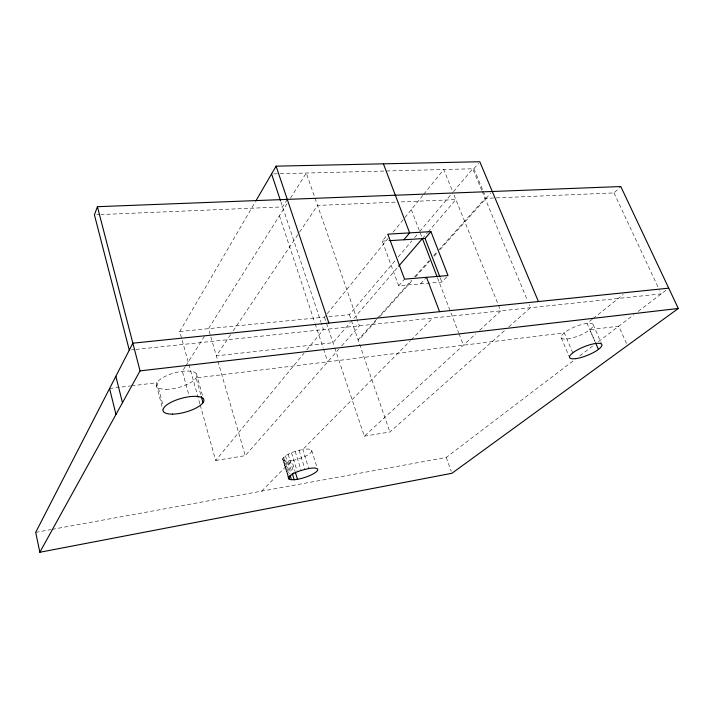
<?xml version="1.0" encoding="UTF-8"?>
<svg xmlns="http://www.w3.org/2000/svg" width="714" height="714" viewBox="0 0 714 714"><rect width="100%" height="100%" fill="white"/><g stroke="black" fill="none" stroke-linecap="round" stroke-linejoin="round"><path stroke-width="0.54" stroke-dasharray="3.57 2.68" d="M199.92 404.008L179.723 331.528L255.344 201.785M287.278 199.385L282.574 206.908L101.111 214.557M287.001 203.704L208.47 328.672L217.583 360.115M290.509 198.126L306.279 173.038L314.624 197.073M185.283 366.701L182.365 371.334L189.353 396.725M185.863 365.773L204.739 335.803M230.649 334.616L216.351 355.875L333.01 342.693L350.315 322.541M233.13 330.921L298.97 233.032M299.585 232.112L317.534 205.436L398.323 202.026M288.17 477.711L282.69 458.754C287.421 452.792 295.748 451.159 302.807 449.472L410.354 340.703M446.634 276.978L441.85 282.03L398.689 285.77L382.258 241.118L387.845 234.165M179.723 331.528L324.442 317.141L326.539 314.544M327.244 313.678L388.193 238.253M393.102 232.184L423.045 195.136M423.732 194.279L443.742 169.521L452.64 191.575M200.215 405.079L215.664 460.503L303.95 353.296M306.743 349.914L323.469 329.591L321.354 323.246M328.779 316.713L349.378 314.66L395.306 260.387M398.171 256.986L411.808 240.877M414.673 237.485L418.975 232.398M419.698 231.55L452.703 192.53M453.417 191.682L472.793 168.781L481.682 190.21M280.254 173.698L473.864 168.754L478.487 163.301M353.921 318.337L397.903 267.107M422.42 238.556L427.4 232.755M428.114 231.925L455.871 199.599L399.429 201.982M215.664 460.503L245.268 455.657L338.757 349.244M341.694 345.897L359.347 325.798L357.17 319.524M398.689 285.77L404.543 279.156M376.644 319.176L358.08 339.864L359.008 339.757L376.849 319.908M377.385 318.346L411.55 280.29M414.522 276.978L429.373 260.423M433.826 255.46L437.539 251.328M438.289 250.498L485.074 198.367L613.986 192.932L620.805 186.55M379.821 316.597L412.54 280.209M415.512 276.898L429.641 261.181M434.103 256.219L437.075 252.908M440.047 249.605L490.92 193.012M420.519 283.877L426.526 277.327M261.601 491.143L291.776 460.619A15.244 4.123 -17.4 0 0 310.715 452.792A15.244 4.123 -17.4 0 0 302.807 449.472L308.743 468.527M411.121 339.918L432.746 318.042M334.768 347.95L364.345 436.183L475.569 333.991M479.629 330.261L500.746 310.858L453.042 192.584M364.345 436.183L389.871 432.006L505.414 329.868M508.761 326.914L530.475 307.716L529.199 304.646M592.281 319.22L587.051 323.38L595.779 343.47M593.147 318.524L623.268 294.534M52.149 529.36L446.214 457.46L573.645 360.508M579.839 355.795L593.12 345.692M598.43 341.649L633.809 314.74M638.227 311.375L666.216 290.08M35.7 532.358L51.051 529.556M109.572 388.505L130.537 385.944M131.644 385.81L157.018 382.704L163.167 405.909M282.762 459.861L285.77 461.03L291.776 460.619L294.953 470.999M131.483 349.896L134.767 349.548M135.856 349.432L661.2 293.891L659.79 290.866M382.258 241.118L388.755 240.716M96.658 214.744L99.996 214.602M273.748 173.868L279.174 173.725M613.986 192.932L659.317 289.857M626.499 343.488L618.779 326.164L589.862 329.707L595.003 341.542M593.182 324.629L601.429 343.541M572.762 352.886L564.265 332.84L196.064 377.92L200.982 395.485M561.266 337.847L569.228 356.705M473.864 168.754L482.762 190.165M483.182 191.182L486.154 198.322M482.111 191.227L527.503 300.558M440.243 277.88L441.85 282.03M411.318 209.648L422.028 237.521M437.53 277.898L458.602 332.769M459.004 333.804L463.377 345.192M446.214 457.46L451.23 471.294M314.99 198.117L356.804 318.48M349.378 314.66L389.871 432.006M324.442 317.141L326.155 322.255M326.494 323.272L334.411 346.897M280.861 201.75L320.997 322.192M279.415 215.78L314.812 322.773M315.16 323.835L323.192 348.093M323.54 349.146L327.726 361.802M311.688 450.364L316.954 467.108M299.077 450.248L304.994 469.339M295.212 451.364L301.103 470.472M291.49 452.738L297.354 471.847M288.17 454.274L293.998 473.364M288.483 461.03L291.972 472.472M285.484 455.862L291.285 474.926M285.77 461.03L289.572 473.552M283.619 457.397L289.384 476.408M283.815 460.637L288.26 475.292M282.69 458.754L288.438 477.72M217.886 361.177L245.268 455.657M196.404 373.815L203.41 398.814M156.33 384.9L162.997 410.113M567.228 338.971A17.279 4.882 -22.2 0 0 593.129 326.012A17.279 4.882 -22.2 0 0 571.218 328.529A17.279 4.882 -22.2 0 0 567.228 338.971M165.907 389.3A20.92 7.586 -15.1 0 0 196.921 375.725A20.92 7.586 -15.1 0 0 167.067 375.484A20.92 7.586 -15.1 0 0 165.907 389.3"/><path stroke-width="1.07" d="M668.723 288.17L132.858 343.184L35.7 532.358L39.841 552.261L451.944 473.275L678.3 308.475L620.805 186.55L97.407 206.694L94.426 214.843L129.288 350.119M39.841 552.261L140.051 370.878L97.407 206.694M255.898 200.83L276.104 166.157L479.808 161.739L538.427 301.549M403.901 239.77L409.64 232.88L383.409 163.827M398.626 266.268L422.42 238.556L437.138 276.862M389.835 240.645L425.062 238.449L430.944 231.631L447.999 275.533L404.543 279.156L387.845 234.165L430.944 231.631M294.195 479.754L297.497 479.308A15.351 3.882 -17.4 0 0 316.597 471.526A15.351 3.882 -17.4 0 0 308.743 468.527C301.647 470.294 293.374 471.909 288.438 477.72L288.492 478.764L289.527 479.478L294.195 479.754L292.294 473.507M140.051 370.878L678.3 308.475M595.86 343.514L598.43 349.432M425.062 238.449L439.851 276.845M426.526 277.327L439.583 311.697M276.104 166.157L328.851 323.058M271.579 173.921L280.513 200.723M295.275 472.043L297.497 479.308M290.205 475.64L291.473 479.808M288.572 476.336L289.527 479.478M201.268 396.52L203.008 402.723M115.847 376.296L122.46 402.723M109.572 388.505L115.971 414.45M575.582 358.66A17.404 4.596 -21.9 0 0 601.786 345.862A17.404 4.596 -21.9 0 0 579.822 348.655A17.404 4.596 -21.9 0 0 575.582 358.66M172.538 414.111A21.117 7.176 -15.3 0 0 203.901 400.616A21.117 7.176 -15.3 0 0 173.93 400.956A21.117 7.176 -15.3 0 0 172.538 414.111"/></g></svg>
